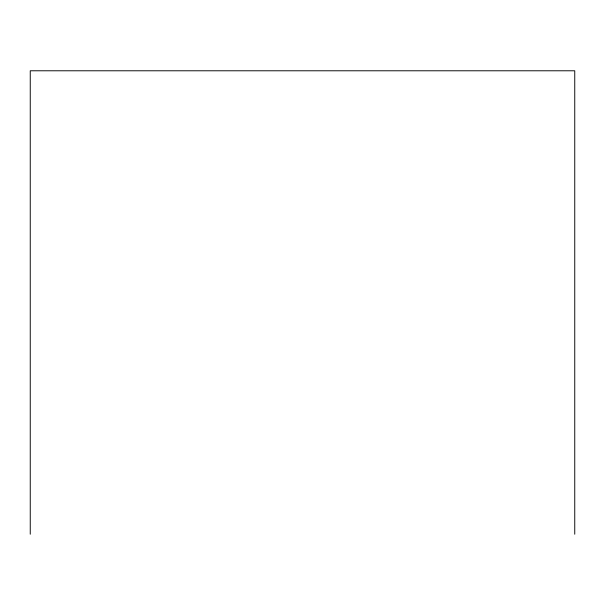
<?xml version="1.0" encoding="UTF-8"?>
<svg xmlns="http://www.w3.org/2000/svg" width="605" height="605" viewBox="0 0 605 605"><rect width="100%" height="100%" fill="white"/><g stroke="black" fill="none" stroke-linecap="round" stroke-linejoin="round"><path stroke-width="0.91" d="M574.75 534.215L574.75 70.785L30.25 70.785L30.25 534.215"/></g></svg>
